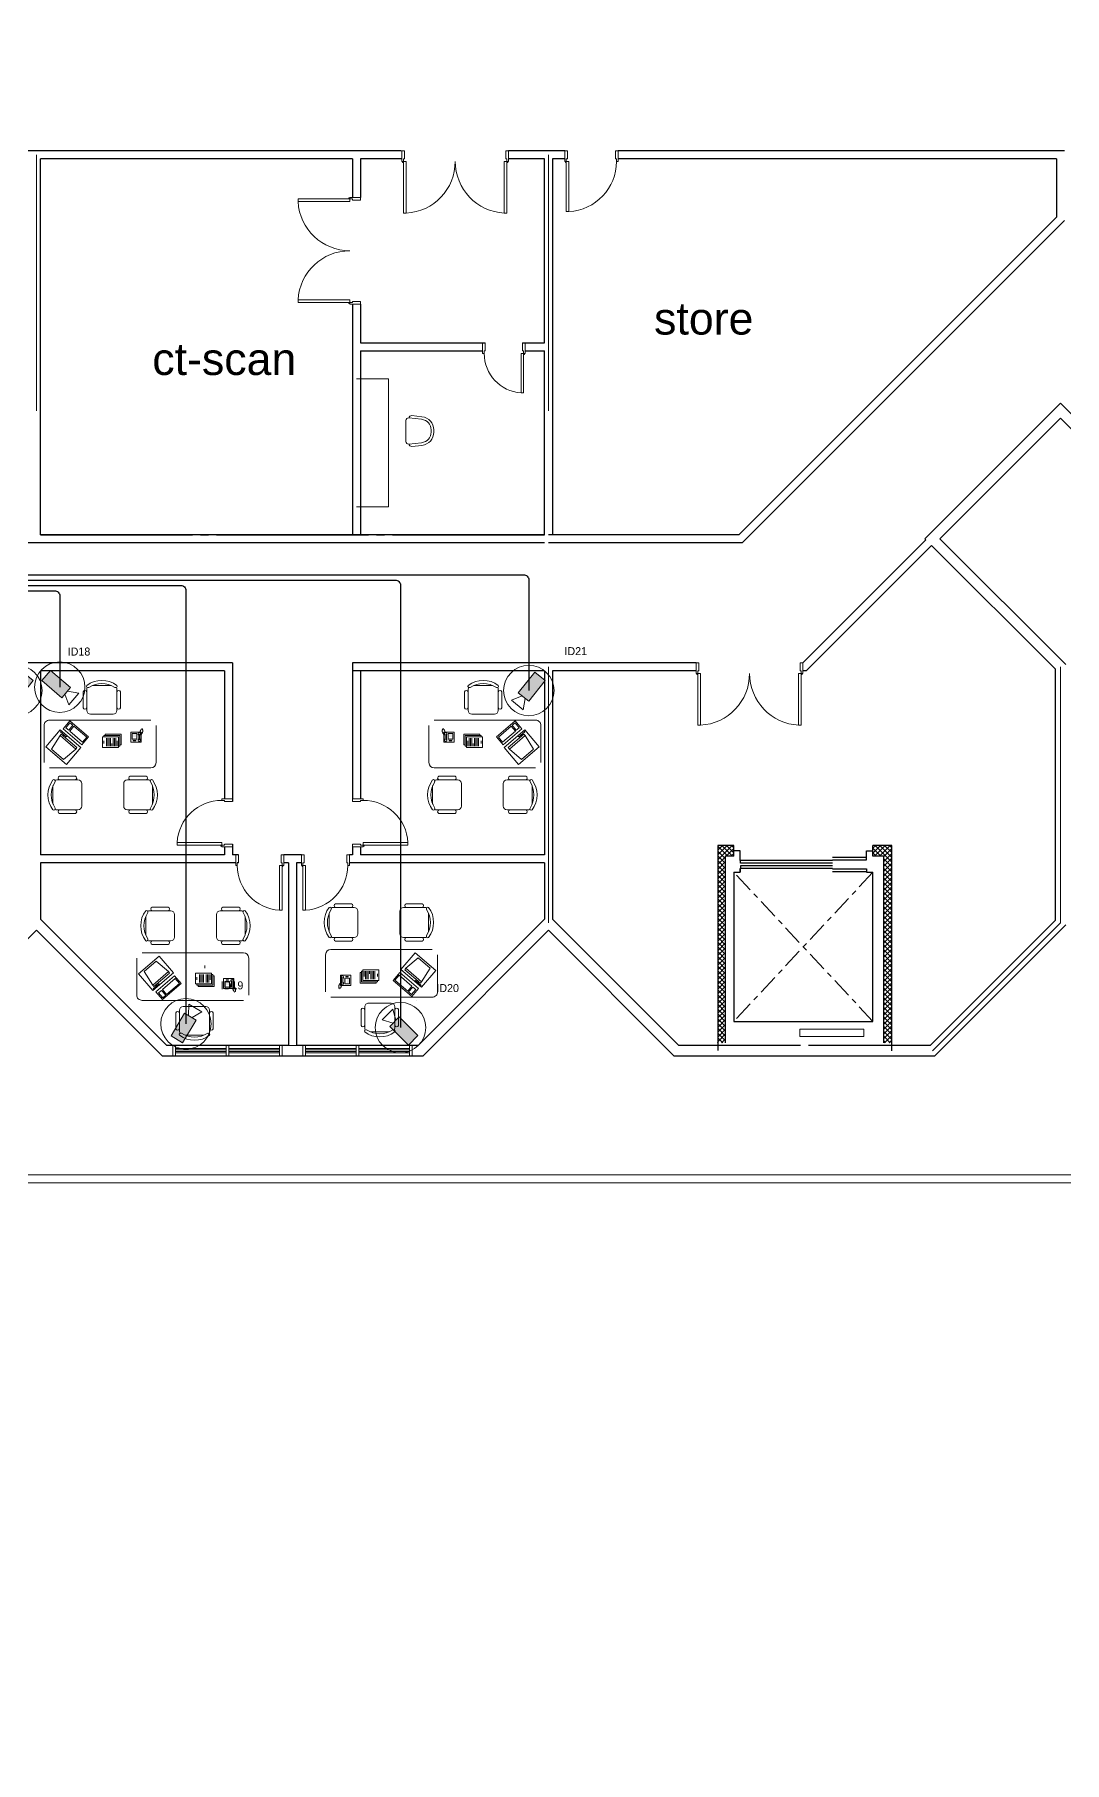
# Model space of a CAD drawing. Extents: x -59 to 582, y -1177 to 100.
# Drawn here: x 74.96 to 94.27, y -63.17 to -30.78 of the extents above; entities that cross this region are included whole.
import ezdxf
from ezdxf.enums import TextEntityAlignment as Align

# ---------------------------------------------------------------- set-up
doc = ezdxf.new("R2010")
doc.units = 0
doc.header["$LTSCALE"] = 0.15
doc.linetypes.add('CENTERX2', pattern=[4, 2.5, -0.5, 0.5, -0.5])
doc.layers.get('0').update_dxf_attribs({"color": 252})
for name, color, linetype in [('0 CCTV', 252, 'Continuous'), ('0 sockets', 252, 'Continuous'), ('AUTOINCR', 7, 'Continuous'), ('CCTV', 4, 'Continuous'), ('d1', 252, 'Continuous')]:
    doc.layers.add(name, color=color, linetype=linetype)
for name, color, linetype, lineweight in [('anal', 252, 'Continuous', 20), ('DOOR', 252, 'Continuous', 20), ('E-LT-CKT-NM', 7, 'Continuous', 30), ('elev', 252, 'Continuous', 9), ('FUR', 252, 'Continuous', 9), ('sofa', 252, 'Continuous', 9), ('T-CCTV', 7, 'Continuous', 0), ('wall', 252, 'Continuous', 30)]:
    doc.layers.add(name, color=color, linetype=linetype, lineweight=lineweight)
doc.styles.add('SDC-TEXT-ARB', font='sdc-arb.shx')

# ---------------------------------------------------------------- blocks, each defined once
blk = doc.blocks.new('CHAIR7')
for p, q in [((5.1, 15), (17.9, 15)), ((0, 9), (0, -9)), ((20, 12), (3, 12)), ((23, -7.4), (23, 7.4)), ((3, -12), (20, -12)), ((5.1, -15), (17.9, -15))]:
    blk.add_line(p, q)
for centre, radius, start, end in [((5.6, 13.5), 1.56, 73.7398, 286.2602), ((17.4, 13.5), 1.56, 253.7398, 106.2602), ((3, 9), 3, 90, 180), ((20, 9), 3, 62.4156, 90), ((22.3, 11.1), 1.1, 53.3099, 212.0274), ((4.8, 0), 19.6, 327.5758, 32.4242), ((7, 0), 20, 323.1301, 36.8699), ((3, -9), 3, 180, 270), ((5.6, -13.5), 1.56, 73.7398, 286.2602), ((17.4, -13.5), 1.56, 253.7398, 106.2602), ((20, -9), 3, 270, 297.5844), ((22.3, -11.1), 1.1, 147.9726, 306.6901)]:
    blk.add_arc(centre, radius, start, end)
blk = doc.blocks.new('RECTANG')
for p, q in [((1, 1), (0, 1)), ((0, 1), (0, 0)), ((1, 0), (1, 1)), ((0, 0), (1, 0))]:
    blk.add_line(p, q)
blk = doc.blocks.new('IBMAT', base_point=(61, 306))
for p, q in [((75, 307), (75, 306)), ((81, 307), (75, 307)), ((81, 306), (81, 307))]:
    blk.add_line(p, q)
at = {"xscale": 21, "yscale": 17, "zscale": 21}
blk.add_blockref('RECTANG', (61, 306), dxfattribs=at)
blk = doc.blocks.new('KEYBOARD', base_point=(60, 294))
for p, xscale, yscale, zscale in [((60, 294), 19, 8, 19), ((61, 295), 13, 5, 13), ((75, 295), 3, 5, 3)]:
    blk.add_blockref('RECTANG', p, dxfattribs=dict(xscale=xscale, yscale=yscale, zscale=zscale))
blk = doc.blocks.new('FNCOMP')
for p, q in [((-6.6, 16.2), (-8.5, 3.5)), ((6.1, 16.2), (-6.6, 16.2)), ((8, 3.5), (6.1, 16.2)), ((-8.5, 3.5), (-8.5, 2)), ((8, 3.5), (-8.5, 3.5)), ((-8.5, 2), (8, 2)), ((8, 2), (8, 3.5))]:
    blk.add_line(p, q)
at = {"xscale": 1.033846153846154, "yscale": 1.033846153846154, "zscale": 1.033846153846154}
for name, p in [('IBMAT', (-10.9, 0)), ('KEYBOARD', (-10, -10.5))]:
    blk.add_blockref(name, p, dxfattribs=at)
blk = doc.blocks.new('FNPHONE')
for p, q in [((-9.1, 0.2), (-9.7, 0)), ((-8.9, 0.6), (-9.5, 0.4)), ((-8.7, 1), (-9.3, 0.8)), ((-8.5, 1.4), (-9.1, 1.2)), ((-8.3, 1.8), (-8.9, 1.6)), ((-7.1, 0.6), (-7.5, -0.6)), ((-7.3, 6.5), (-7.3, 1.5)), ((-6.3, 6.5), (-6.3, 1.5)), ((-3.9, 4.8), (-3.9, 4.8)), ((-3.9, 3.9), (-3.9, 3.9)), ((-3.9, 3), (-3.9, 3)), ((-3.9, 2), (-3.9, 2)), ((-2.9, 4.8), (-2.9, 4.8)), ((-2.9, 3.9), (-2.9, 3.9)), ((-2.9, 3), (-2.9, 3)), ((-2.9, 2), (-2.9, 2)), ((-2, 4.8), (-2, 4.8)), ((-2, 3.9), (-2, 3.9)), ((-2, 3), (-2, 3)), ((-2, 2), (-2, 2)), ((-9.3, -0.2), (-9.9, -0.4)), ((-9.3, -0.6), (-9.9, -0.8)), ((-9.3, -1), (-9.9, -1.2)), ((-9.3, -1.4), (-9.9, -1.6)), ((-9.1, -1.8), (-9.7, -2)), ((-8.9, -2.2), (-9.5, -2.4)), ((-8.4, -2.5), (-9, -2.7)), ((-7.9, -2), (-8.5, -2.2)), ((-7.7, -1.6), (-8.3, -1.8)), ((-7.5, -1.2), (-8.1, -1.4)), ((-7.3, -0.8), (-7.9, -1))]:
    blk.add_line(p, q)
for centre, start, end in [((-6.8, 6.5), 298.4915, 241.5085), ((-6.8, 1.5), 118.4915, 61.5085)]:
    blk.add_arc(centre, 1.05, start, end)
for p, xscale, yscale, zscale in [((-8.2, 0), 8.20528234483245, 8.104073169521023, 8.20528234483245), ((-4.8, 1.3), 3.75, 4.375, 3.75), ((-4, 6.7), 2.03125, 0.46875, 2.03125)]:
    blk.add_blockref('RECTANG', p, dxfattribs=dict(xscale=xscale, yscale=yscale, zscale=zscale))
blk = doc.blocks.new('D90')
at = {"layer": 'DOOR'}
for points in [[(0.03, 0.2), (0.03, 1.04), (0.078, 1.04), (0.078, 0.2)], [(0.03, 0.2), (0, 0.2), (0, 0), (0.05, 0), (0.05, 0.15), (0.03, 0.15)], [(0.87, 0.2), (0.9, 0.2), (0.9, 0), (0.85, 0), (0.85, 0.15), (0.87, 0.15)]]:
    blk.add_lwpolyline(points, close=True, dxfattribs=at)
blk.add_circle((0.02, 0.21), 0.01, dxfattribs=at)
blk.add_arc((0.025, 0.197), 0.845, 0.2218, 86.3889, dxfattribs=at)
blk = doc.blocks.new('D100')
at = {"layer": 'DOOR'}
for points in [[(0.03, 0.2), (0.03, 1.14), (0.078, 1.14), (0.078, 0.2)], [(0.03, 0.2), (0, 0.2), (0, 0), (0.05, 0), (0.05, 0.15), (0.03, 0.15)], [(0.97, 0.2), (1, 0.2), (1, 0), (0.95, 0), (0.95, 0.15), (0.97, 0.15)]]:
    blk.add_lwpolyline(points, close=True, dxfattribs=at)
blk.add_circle((0.02, 0.21), 0.01, dxfattribs=at)
blk.add_arc((0.029, 0.2), 0.941, 0.0029, 86.9663, dxfattribs=at)
blk = doc.blocks.new('ARCH')
at = {"layer": 'wall'}
h = blk.add_hatch(dxfattribs=at)
h.set_pattern_fill('ANSI37', color=256, scale=0.02, style=0)
h.set_pattern_definition([(45, (-280.2, 3), (-0.044901281, 0.044901281), []), (135, (-280.2, 3), (-0.044901281, -0.044901281), [])])
h.paths.add_polyline_path([(91.036, 342.849), (90.684, 342.849), (90.684, 342.649), (90.886, 342.649), (90.886, 339.15), (91.036, 339.15)])
h.paths.add_polyline_path([(87.914, 342.649), (88.074, 342.649), (88.074, 342.849), (87.774, 342.849), (87.774, 339.15), (87.914, 339.15)])
at = {"layer": 'anal'}
for p, q in [((75, 351), (75, 355.8)), ((75, 355.8), (75, 351)), ((75, 351), (75, 355.8)), ((75, 355.8), (75, 351)), ((84.6, 355.8), (84.6, 351)), ((84.6, 351), (84.6, 355.8)), ((84.6, 355.8), (84.6, 351)), ((84.6, 351), (84.6, 355.8)), ((84.6, 341.4), (84.6, 346.2)), ((84.6, 346.2), (84.6, 341.4)), ((84.6, 341.4), (84.6, 346.2)), ((84.6, 346.2), (84.6, 341.4)), ((94.2, 346.2), (94.2, 341.4)), ((94.2, 341.4), (94.2, 346.2)), ((94.2, 341.4), (91.8, 339)), ((91.8, 339), (94.2, 341.4)), ((77.558, 339.1), (79.608, 339.1)), ((77.558, 339), (77.558, 339.1)), ((77.558, 339), (77.558, 338.9)), ((77.558, 338.9), (79.608, 338.9)), ((77.608, 339.1), (77.608, 338.9)), ((77.608, 339.04), (78.558, 339.04)), ((77.608, 339.015), (78.558, 339.015)), ((77.608, 339), (77.608, 338.9)), ((77.608, 338.985), (78.558, 338.985)), ((77.608, 338.96), (78.558, 338.96)), ((78.558, 339.1), (78.558, 338.9)), ((78.608, 339.1), (78.608, 338.9)), ((78.608, 339.04), (79.558, 339.04)), ((78.608, 339.015), (79.558, 339.015)), ((78.608, 338.985), (79.558, 338.985)), ((78.608, 338.96), (79.558, 338.96)), ((79.558, 339.1), (79.558, 338.9)), ((79.558, 339), (79.558, 338.9)), ((79.608, 339), (79.608, 339.1)), ((79.608, 339), (79.608, 338.9)), ((79.725, 339.1), (79.875, 339.1)), ((79.992, 339), (79.992, 339.1)), ((82.042, 339.1), (79.992, 339.1)), ((79.992, 339), (79.992, 338.9)), ((82.042, 338.9), (79.992, 338.9)), ((80.042, 339.1), (80.042, 338.9)), ((80.992, 339.04), (80.042, 339.04)), ((80.992, 339.015), (80.042, 339.015)), ((80.042, 339), (80.042, 338.9)), ((80.992, 338.985), (80.042, 338.985)), ((80.992, 338.96), (80.042, 338.96)), ((80.992, 339.1), (80.992, 338.9)), ((81.042, 339.1), (81.042, 338.9)), ((81.992, 339.04), (81.042, 339.04)), ((81.992, 339.015), (81.042, 339.015)), ((81.992, 338.985), (81.042, 338.985)), ((81.992, 338.96), (81.042, 338.96)), ((81.992, 339.1), (81.992, 338.9)), ((81.992, 339), (81.992, 338.9)), ((82.042, 339), (82.042, 339.1)), ((82.042, 339), (82.042, 338.9)), ((96.525, 336.675), (58.125, 336.675)), ((96.675, 336.525), (60, 336.525))]:
    blk.add_line(p, q, dxfattribs=at)
at = {"layer": 'd1', "ltscale": 0.5}
for p, q in [((89.926, 342.569), (88.198, 342.569)), ((88.198, 342.519), (88.198, 342.569)), ((89.926, 342.519), (88.198, 342.519)), ((89.926, 342.469), (88.198, 342.469)), ((88.198, 342.469), (88.198, 342.419)), ((89.924, 342.629), (90.564, 342.629)), ((89.924, 342.579), (90.564, 342.579)), ((90.564, 342.579), (90.564, 342.629)), ((89.926, 342.419), (88.198, 342.419)), ((89.924, 342.409), (90.564, 342.409)), ((89.924, 342.359), (90.564, 342.359)), ((90.564, 342.409), (90.564, 342.359))]:
    blk.add_line(p, q, dxfattribs=at)
at = {"layer": 'd1', "linetype": 'CENTERX2'}
for p, q in [((90.684, 342.349), (88.074, 339.55)), ((90.684, 339.55), (88.074, 342.349))]:
    blk.add_line(p, q, dxfattribs=at)
at = {"layer": 'DOOR'}
for p, q in [((87.419, 346.125), (87.399, 346.125)), ((89.369, 346.275), (89.319, 346.275)), ((89.339, 346.125), (89.319, 346.125))]:
    blk.add_line(p, q, dxfattribs=at)
for points in [[(81.88, 355.675), (81.85, 355.675), (81.85, 355.875), (81.9, 355.875), (81.9, 355.725), (81.88, 355.725)], [(83.82, 355.675), (83.85, 355.675), (83.85, 355.875), (83.8, 355.875), (83.8, 355.725), (83.82, 355.725)], [(81.88, 355.675), (81.88, 354.705), (81.93, 354.705), (81.93, 355.675)], [(83.82, 355.675), (83.82, 354.705), (83.77, 354.705), (83.77, 355.675)], [(80.875, 354.971), (79.905, 354.971), (79.905, 354.921), (80.875, 354.921)], [(80.875, 354.971), (80.875, 355.001), (81.075, 355.001), (81.075, 354.951), (80.925, 354.951), (80.925, 354.971)], [(80.875, 353.031), (79.905, 353.031), (79.905, 353.081), (80.875, 353.081)], [(80.875, 353.031), (80.875, 353.001), (81.075, 353.001), (81.075, 353.051), (80.925, 353.051), (80.925, 353.031)], [(83.394, 352.075), (83.364, 352.075), (83.364, 352.275), (83.414, 352.275), (83.414, 352.125), (83.394, 352.125)], [(84.134, 352.075), (84.164, 352.075), (84.164, 352.275), (84.114, 352.275), (84.114, 352.125), (84.134, 352.125)], [(84.134, 352.075), (84.134, 351.335), (84.086, 351.335), (84.086, 352.075)], [(87.399, 346.075), (87.369, 346.075), (87.369, 346.275), (87.419, 346.275), (87.419, 346.125), (87.399, 346.125)], [(87.399, 346.075), (87.399, 345.105), (87.449, 345.105), (87.449, 346.075)], [(89.339, 346.075), (89.339, 345.105), (89.289, 345.105), (89.289, 346.075)]]:
    blk.add_lwpolyline(points, close=True, dxfattribs=at)
for points in [[(89.319, 346.275), (89.319, 346.125)], [(89.339, 346.125), (89.339, 346.075), (89.369, 346.075), (89.369, 346.275)]]:
    blk.add_lwpolyline(points, dxfattribs=at)
for centre in [(81.87, 355.665), (83.83, 355.665), (80.865, 354.981), (80.865, 353.021), (84.144, 352.065), (87.389, 346.065), (89.349, 346.065)]:
    blk.add_circle(centre, 0.01, dxfattribs=at)
for centre, radius, start, end in [((81.88, 355.675), 0.971, 272.9508, 0), ((83.823, 355.675), 0.971, 180, 267.0492), ((80.875, 354.971), 0.971, 182.9508, 270), ((80.875, 353.029), 0.971, 90, 177.0492), ((84.134, 352.075), 0.74, 180, 266.2769), ((87.399, 346.075), 0.971, 272.9508, 0), ((89.342, 346.075), 0.971, 180, 267.0492)]:
    blk.add_arc(centre, radius, start, end, dxfattribs=at)
at = {"layer": 'elev'}
for p, q in [((89.313, 339.403), (89.313, 339.267)), ((90.511, 339.403), (89.313, 339.403)), ((89.313, 339.267), (90.511, 339.267)), ((90.511, 339.267), (90.511, 339.403))]:
    blk.add_line(p, q, dxfattribs=at)
at = {"layer": 'FUR'}
for p, q in [((81.979, 350.866), (82.221, 350.84)), ((82.04, 350.909), (82.227, 350.889)), ((81.925, 350.816), (81.925, 350.425)), ((82.4, 350.6), (82.4, 350.641)), ((82.45, 350.6), (82.45, 350.641)), ((81.979, 350.375), (82.221, 350.401)), ((82.04, 350.331), (82.227, 350.351))]:
    blk.add_line(p, q, dxfattribs=at)
for centre, radius, start, end in [((81.975, 350.816), 0.05, 85.0303, 180), ((82.035, 350.86), 0.05, 83.857, 180), ((82.2, 350.641), 0.25, 0, 83.857), ((82.2, 350.641), 0.2, 0, 83.857), ((82.2, 350.6), 0.2, 276.143, 0), ((82.2, 350.6), 0.25, 276.143, 0), ((81.975, 350.425), 0.05, 180, 274.9697), ((82.035, 350.381), 0.05, 180, 276.143)]:
    blk.add_arc(centre, radius, start, end, dxfattribs=at)
at = {"layer": 'sofa'}
for p, q in [((81, 351.6), (81.6, 351.6)), ((81.6, 351.6), (81.6, 349.2)), ((81.6, 349.2), (81, 349.2)), ((77.241, 344.403), (77.241, 345.098)), ((82.359, 344.403), (82.359, 345.098)), ((75.241, 344.303), (77.141, 344.303)), ((84.359, 344.303), (82.459, 344.303)), ((84.359, 344.303), (82.459, 344.303)), ((76.979, 340.839), (78.879, 340.839)), ((82.42, 340.901), (80.52, 340.901)), ((78.979, 340.739), (78.979, 340.045)), ((80.42, 340.801), (80.42, 340.106))]:
    blk.add_line(p, q, dxfattribs=at)
for points in [[(77.141, 345.198), (75.241, 345.198, 0.414214), (75.141, 345.098), (75.141, 344.403)], [(82.459, 345.198), (84.359, 345.198, -0.414214), (84.459, 345.098), (84.459, 344.403)], [(78.879, 339.945), (76.979, 339.945, -0.414214), (76.879, 340.045), (76.879, 340.739)], [(80.52, 340.006), (82.42, 340.006, 0.414214), (82.52, 340.106), (82.52, 340.801)]]:
    blk.add_lwpolyline(points, format="xyb", dxfattribs=at)
for points in [[(76.239, 344.686), (76.539, 344.686), (76.539, 344.886), (76.239, 344.886), (76.239, 344.686)], [(76.539, 344.711), (76.564, 344.711), (76.564, 344.911), (76.264, 344.911), (76.264, 344.886)], [(76.264, 344.761), (76.264, 344.811)], [(76.564, 344.736), (76.589, 344.736), (76.589, 344.936), (76.289, 344.936), (76.289, 344.911)], [(76.314, 344.711), (76.314, 344.861)], [(76.339, 344.711), (76.339, 344.861)], [(76.364, 344.711), (76.364, 344.861)], [(76.389, 344.711), (76.389, 344.861)], [(76.414, 344.711), (76.414, 344.761)], [(76.439, 344.711), (76.439, 344.861)], [(76.464, 344.711), (76.464, 344.861)], [(76.489, 344.711), (76.489, 344.861)], [(76.514, 344.711), (76.514, 344.811)], [(83.036, 344.736), (83.011, 344.736), (83.011, 344.936), (83.311, 344.936), (83.311, 344.911)], [(83.061, 344.711), (83.036, 344.711), (83.036, 344.911), (83.336, 344.911), (83.336, 344.886)], [(83.361, 344.686), (83.061, 344.686), (83.061, 344.886), (83.361, 344.886), (83.361, 344.686)], [(83.086, 344.711), (83.086, 344.811)], [(83.111, 344.711), (83.111, 344.861)], [(83.136, 344.711), (83.136, 344.861)], [(83.161, 344.711), (83.161, 344.861)], [(83.186, 344.711), (83.186, 344.761)], [(83.211, 344.711), (83.211, 344.861)], [(83.236, 344.711), (83.236, 344.861)], [(83.261, 344.711), (83.261, 344.861)], [(83.286, 344.711), (83.286, 344.861)], [(83.336, 344.761), (83.336, 344.811)], [(78.153, 340.597), (78.153, 340.547)], [(81.421, 340.518), (81.121, 340.518), (81.121, 340.318), (81.421, 340.318), (81.421, 340.518)], [(77.978, 340.456), (78.278, 340.456), (78.278, 340.256), (77.978, 340.256), (77.978, 340.456)], [(78.278, 340.431), (78.303, 340.431), (78.303, 340.231), (78.003, 340.231), (78.003, 340.256)], [(78.003, 340.381), (78.003, 340.331)], [(78.303, 340.406), (78.328, 340.406), (78.328, 340.206), (78.028, 340.206), (78.028, 340.231)], [(78.053, 340.431), (78.053, 340.281)], [(78.078, 340.431), (78.078, 340.281)], [(78.103, 340.431), (78.103, 340.281)], [(78.128, 340.431), (78.128, 340.281)], [(78.178, 340.431), (78.178, 340.281)], [(78.203, 340.431), (78.203, 340.281)], [(78.228, 340.431), (78.228, 340.281)], [(78.253, 340.431), (78.253, 340.331)], [(81.096, 340.468), (81.071, 340.468), (81.071, 340.268), (81.371, 340.268), (81.371, 340.293)], [(81.121, 340.493), (81.096, 340.493), (81.096, 340.293), (81.396, 340.293), (81.396, 340.318)], [(81.146, 340.493), (81.146, 340.393)], [(81.171, 340.493), (81.171, 340.343)], [(81.196, 340.493), (81.196, 340.343)], [(81.221, 340.493), (81.221, 340.343)], [(81.246, 340.493), (81.246, 340.443)], [(81.271, 340.493), (81.271, 340.343)], [(81.296, 340.493), (81.296, 340.343)], [(81.321, 340.493), (81.321, 340.343)], [(81.346, 340.493), (81.346, 340.343)], [(81.396, 340.443), (81.396, 340.393)]]:
    blk.add_lwpolyline(points, dxfattribs=at)
for centre, start, end in [((77.141, 344.403), 270, 0), ((82.459, 344.403), 180, 270), ((82.459, 344.403), 180, 270), ((78.879, 340.739), 0, 90), ((80.52, 340.801), 90, 180)]:
    blk.add_arc(centre, 0.1, start, end, dxfattribs=at)
at = {"layer": 'wall'}
for p, q in [((75.593, 355.875), (73.139, 355.875)), ((81.839, 355.875), (74.925, 355.875)), ((80.925, 355.725), (75.075, 355.725)), ((75.075, 348.675), (75.075, 355.725)), ((75.075, 348.675), (75.075, 355.725)), ((80.925, 355.725), (80.925, 355.001)), ((81.075, 355.725), (81.075, 355.001)), ((81.85, 355.725), (81.075, 355.725)), ((84.675, 355.875), (83.85, 355.875)), ((84.525, 355.725), (83.85, 355.725)), ((84.904, 355.875), (84, 355.875)), ((84.525, 352.275), (84.525, 355.725)), ((84.675, 355.725), (84.675, 348.675)), ((84.904, 355.725), (84.675, 355.725)), ((94.275, 355.875), (85.904, 355.875)), ((94.125, 355.725), (85.904, 355.725)), ((94.125, 355.725), (94.125, 354.631)), ((94.125, 354.631), (88.169, 348.675)), ((94.275, 354.569), (88.231, 348.525)), ((80.925, 353.001), (80.925, 348.675)), ((81.075, 353.001), (81.075, 352.275)), ((81.075, 352.275), (83.414, 352.275)), ((84.114, 352.275), (84.525, 352.275)), ((81.075, 352.125), (81.075, 348.675)), ((81.075, 352.125), (83.364, 352.125)), ((84.164, 352.125), (84.525, 352.125)), ((84.525, 348.675), (84.525, 352.125)), ((94.2, 351.141), (91.659, 348.6)), ((96.641, 348.7), (94.2, 351.141)), ((94.2, 350.859), (91.941, 348.6)), ((96.559, 348.5), (94.2, 350.859)), ((80.925, 348.675), (75.075, 348.675)), ((75.075, 348.675), (77.925, 348.675)), ((78.225, 348.675), (75.075, 348.675)), ((78.225, 348.675), (75.075, 348.675)), ((78.075, 348.675), (78.225, 348.675)), ((81.525, 348.675), (78.375, 348.675)), ((81.525, 348.675), (78.375, 348.675)), ((78.375, 348.675), (81.225, 348.675)), ((84.525, 348.675), (81.075, 348.675)), ((81.375, 348.675), (81.525, 348.675)), ((84.525, 348.675), (81.675, 348.675)), ((81.675, 348.675), (84.525, 348.675)), ((82.125, 348.675), (81.675, 348.675)), ((88.169, 348.675), (84.6, 348.675)), ((91.659, 348.6), (91.676, 348.582)), ((91.941, 348.6), (94.3, 346.241)), ((82.275, 348.525), (55.724, 348.525)), ((84.525, 348.525), (65.431, 348.525)), ((88.231, 348.525), (84.6, 348.525)), ((91.676, 348.582), (89.369, 346.275)), ((91.782, 348.476), (89.431, 346.125)), ((91.782, 348.476), (94.1, 346.159)), ((78.675, 346.275), (71.325, 346.275)), ((78.525, 346.125), (75.075, 346.125)), ((75.075, 346.125), (75.075, 342.675)), ((78.525, 346.125), (78.525, 343.726)), ((78.675, 346.275), (78.675, 343.676)), ((86.925, 346.275), (80.925, 346.275)), ((80.925, 346.275), (80.925, 343.726)), ((84.525, 346.125), (80.925, 346.125)), ((81.075, 346.125), (81.075, 343.726)), ((84.525, 346.125), (84.525, 342.675)), ((84.675, 346.125), (84.675, 342.675)), ((87.369, 346.125), (84.675, 346.125)), ((87.369, 346.275), (86.4, 346.275)), ((87.369, 346.125), (86.4, 346.125)), ((89.431, 346.125), (89.369, 346.125)), ((94.1, 346.159), (94.1, 342.675)), ((78.525, 342.826), (78.525, 342.675)), ((78.675, 342.876), (78.675, 342.675)), ((80.925, 342.826), (80.925, 342.675)), ((81.075, 342.826), (81.075, 342.675)), ((88.074, 342.849), (87.774, 342.849)), ((87.774, 342.849), (87.774, 339.005)), ((88.074, 342.649), (88.074, 342.849)), ((90.684, 342.649), (90.684, 342.849)), ((90.684, 342.649), (90.684, 342.849)), ((91.036, 342.849), (90.684, 342.849)), ((91.036, 342.849), (90.684, 342.849)), ((91.036, 339), (91.036, 342.849)), ((78.525, 342.675), (75.075, 342.675)), ((75.075, 342.525), (75.075, 341.466)), ((78.734, 342.525), (75.075, 342.525)), ((78.784, 342.675), (78.675, 342.675)), ((78.784, 342.525), (78.764, 342.525)), ((79.966, 342.675), (79.634, 342.675)), ((79.725, 342.525), (79.634, 342.525)), ((79.725, 342.525), (79.725, 339.1)), ((79.875, 342.525), (79.875, 339.1)), ((79.966, 342.525), (79.875, 342.525)), ((80.925, 342.675), (80.866, 342.675)), ((84.525, 342.525), (80.866, 342.525)), ((84.525, 342.675), (81.075, 342.675)), ((84.525, 342.525), (84.525, 341.466)), ((84.675, 342.689), (84.675, 341.466)), ((87.914, 342.649), (87.914, 339.15)), ((88.074, 342.649), (87.914, 342.649)), ((88.194, 342.749), (88.074, 342.749)), ((88.194, 342.569), (88.194, 342.749)), ((90.564, 342.639), (90.564, 342.749)), ((90.564, 342.749), (90.684, 342.749)), ((90.888, 342.649), (90.684, 342.649)), ((90.886, 342.649), (90.684, 342.649)), ((90.886, 339.15), (90.886, 342.649)), ((94.1, 342.686), (94.1, 341.441)), ((88.074, 342.349), (88.074, 339.55)), ((88.074, 342.349), (88.194, 342.349)), ((88.194, 342.349), (88.194, 342.42)), ((88.194, 342.409), (88.194, 342.349)), ((90.564, 342.349), (90.684, 342.349)), ((90.684, 339.55), (90.684, 342.349)), ((77.441, 339.1), (75.075, 341.466)), ((84.525, 341.466), (82.159, 339.1)), ((87.041, 339.1), (84.675, 341.466)), ((75, 341.259), (72.641, 338.9)), ((77.359, 338.9), (75, 341.259)), ((84.6, 341.259), (82.241, 338.9)), ((86.959, 338.9), (84.6, 341.259)), ((94.1, 341.441), (91.759, 339.1)), ((94.3, 341.359), (91.841, 338.9)), ((88.074, 339.55), (90.684, 339.55)), ((82.241, 338.9), (77.359, 338.9)), ((82.241, 338.9), (77.359, 338.9)), ((79.725, 339.1), (77.441, 339.1)), ((79.725, 339.1), (77.441, 339.1)), ((82.159, 339.1), (79.875, 339.1)), ((82.159, 339.1), (79.875, 339.1)), ((91.841, 338.9), (86.959, 338.9)), ((89.325, 339.1), (87.041, 339.1)), ((91.759, 339.1), (89.475, 339.1))]:
    blk.add_line(p, q, dxfattribs=at)
at = {"layer": 'anal', "xscale": -1, "rotation": 180}
blk.add_blockref('D100', (84.904, 355.875), dxfattribs=at)
at = {"layer": 'DOOR'}
for p, rotation in [((78.675, 342.826), 90), ((79.634, 342.675), 180)]:
    blk.add_blockref('D90', p, dxfattribs=dict(at, rotation=rotation))
at = {"layer": 'DOOR', "xscale": -1}
for p, rotation in [((80.925, 342.826), 270), ((79.966, 342.675), 180)]:
    blk.add_blockref('D90', p, dxfattribs=dict(at, rotation=rotation))
at = {"layer": 'sofa'}
for name, p, xscale, yscale, zscale, rotation in [('CHAIR7', (76.224, 345.312), 0.0234375, 0.0234375, 0.0234375, 90), ('CHAIR7', (83.376, 345.312), -0.0234375, 0.0234375, 0.0234375, 270), ('FNCOMP', (75.636, 344.85), 0.02343749999997079, 0.02343749999997079, 0.02343749999997079, 139.3987053547845), ('FNPHONE', (76.768, 344.977), 0.0234375, 0.0234375, 0.0234375, 180), ('FNPHONE', (82.832, 344.977), -0.0234375, 0.0234375, 0.0234375, 180), ('FNCOMP', (83.964, 344.85), -0.02343749999997079, 0.0234375, 0.0234375, 220.6012946452155), ('CHAIR7', (75.847, 343.798), 0.0234375, 0.0234375, 0.0234375, 180), ('CHAIR7', (76.634, 343.798), -0.0234375, 0.0234375, 0.0234375, 180), ('CHAIR7', (82.966, 343.798), 0.0234375, 0.0234375, 0.0234375, 180), ('CHAIR7', (83.753, 343.798), -0.0234375, 0.0234375, 0.0234375, 180), ('FNCOMP', (82.024, 340.355), 0.02343749999997079, 0.02343749999997079, 0.02343749999997079, 319.3987053547845), ('FNCOMP', (77.375, 340.293), -0.02343749999997079, 0.0234375, 0.0234375, 40.60129464521547), ('CHAIR7', (81.436, 339.892), 0.0234375, 0.0234375, 0.0234375, 270), ('CHAIR7', (77.963, 339.83), -0.0234375, 0.0234375, 0.0234375, 90)]:
    blk.add_blockref(name, p, dxfattribs=dict(at, xscale=xscale, yscale=yscale, zscale=zscale, rotation=rotation))
at = {"layer": 'sofa', "yscale": 0.0234375, "zscale": 0.0234375}
for name, p, xscale in [('CHAIR7', (77.586, 341.344), -0.0234375), ('CHAIR7', (78.373, 341.344), 0.0234375), ('CHAIR7', (81.026, 341.406), -0.0234375), ('CHAIR7', (81.813, 341.406), 0.0234375), ('FNPHONE', (78.507, 340.165), -0.0234375), ('FNPHONE', (80.892, 340.227), 0.0234375)]:
    blk.add_blockref(name, p, dxfattribs=dict(at, xscale=xscale))
at = {"layer": 'd1', "char_height": 0.6, "attachment_point": 1}
for s, insert, width in [('{\\fArial|b0|i0|c0|p34;store}', (86.58, 353.029), 6.0636), ('{\\fArial|b0|i0|c0|p34;ct-scan}', (77.17, 352.271), 2.4256)]:
    blk.add_mtext(s, dxfattribs=dict(at, insert=insert, width=width))
blk = doc.blocks.new('LEGEND_dwg_CCTV DOME-1155345-TELECOMMUNICATION LEGEND_ GENERAL NOTES _SYMBOLS _ ABBREVIATIONS')
at = {"layer": 'T-CCTV'}
blk.add_hatch(color=256, dxfattribs=at).paths.add_polyline_path([(255, -95), (-120, -95), (-120, 95), (255, 95)], flags=0)
at = {"layer": 'T-CCTV', "flags": 128}
for points in [[(-120, 28), (-262, 108), (-262, -108), (-120, -28)], [(255, -95), (255, 95), (-120, 95), (-120, -95), (255, -95)]]:
    blk.add_lwpolyline(points, dxfattribs=at)
at = {"layer": 'T-CCTV'}
blk.add_circle((0, 0), 358, dxfattribs=at)
blk = doc.blocks.new('ID CAMERA')
at = {"layer": 'CCTV', "color": 6, "xscale": 1.150579243575653, "yscale": 1.150579243575653, "zscale": 1.150579243575653}
blk.add_blockref('LEGEND_dwg_CCTV DOME-1155345-TELECOMMUNICATION LEGEND_ GENERAL NOTES _SYMBOLS _ ABBREVIATIONS', (0, 0), dxfattribs=at)
at = {"layer": 'E-LT-CKT-NM', "color": 1, "style": 'SDC-TEXT-ARB'}
blk.add_attdef('ID', (-127, 492), '', height=326, dxfattribs=at)
blk = doc.blocks.new('EE')
at = {"layer": '0 sockets'}
h = blk.add_hatch(color=6, dxfattribs=at)
h.dxf.hatch_style = 1
h.paths.add_polyline_path([(582.394, 81.841), (-59.115, 81.841), (-59.115, -114.582), (582.394, -114.582)])
h.paths.add_polyline_path([(577.394, 76.841), (577.394, -109.582), (-54.115, -109.582), (-54.115, 76.841)], flags=16)
h.paths.add_polyline_path([(408.026, -15.139, -1), (406.517, -15.139, -1)], flags=0)
h.paths.add_polyline_path([(457.783, -31.119, 0.414214), (457.683, -31.019), (444.311, -31.019, 0.414214), (444.211, -31.119), (444.211, -48.447), (415.834, -48.447), (415.834, -19.483), (417.425, -19.483, 0.414214), (417.525, -19.383), (417.525, -15.239, 0.414214), (417.425, -15.139), (407.274, -15.139), (407.271, -15.893), (407.271, -15.139), (417.525, -15.139), (417.525, -19.483), (415.934, -19.483, 0.414214), (415.834, -19.583), (415.834, -48.347, 0.414214), (415.934, -48.447), (444.111, -48.447, 0.414214), (444.211, -48.347), (444.211, -31.019), (457.783, -31.019)], flags=0)
h.paths.add_polyline_path([(244.611, -46.068), (244.611, -46.014), (244.523, -46.014, -0.279526)], flags=0)
h.paths.add_polyline_path([(404.69, 26.947), (525.035, 26.947), (525.035, 46.285), (404.69, 46.285)], flags=8)
h.paths.add_polyline_path([(202.644, 24.078), (289.319, 24.078), (289.319, 38.411), (202.644, 38.411)], flags=8)
h.paths.add_polyline_path([(30.92, 26.429), (112.59, 26.429), (112.59, 40.761), (30.92, 40.761)], flags=8)
h.paths.add_polyline_path([(441.881, -10.206), (442.216, -10.206), (442.216, -9.756), (441.881, -9.756)], flags=8)
h.paths.add_polyline_path([(422.272, -10.246), (422.622, -10.246), (422.622, -9.796), (422.272, -9.796)], flags=8)
h.paths.add_polyline_path([(406.509, -14.41), (406.859, -14.41), (406.859, -13.96), (406.509, -13.96)], flags=8)
h.paths.add_polyline_path([(406.21, -35.713), (406.546, -35.713), (406.546, -35.263), (406.21, -35.263)], flags=8)
h.paths.add_polyline_path([(422.841, -60.607), (423.191, -60.607), (423.191, -60.157), (422.841, -60.157)], flags=8)
h.paths.add_polyline_path([(442.391, -60.84), (442.755, -60.84), (442.755, -60.39), (442.391, -60.39)], flags=8)
h.paths.add_polyline_path([(456.844, -54.1), (457.194, -54.1), (457.194, -53.65), (456.844, -53.65)], flags=8)
h.paths.add_polyline_path([(470.858, -50.81), (471.208, -50.81), (471.208, -50.36), (470.858, -50.36)], flags=8)
h.paths.add_polyline_path([(490.123, -50.756), (490.345, -50.756), (490.345, -50.306), (490.123, -50.306)], flags=8)
h.paths.add_polyline_path([(225.509, -20.343), (226.134, -20.343), (226.134, -20.118), (225.509, -20.118)], flags=8)
h.paths.add_polyline_path([(233.7, -19.938), (234.325, -19.938), (234.325, -19.713), (233.7, -19.713)], flags=8)
h.paths.add_polyline_path([(241.875, -19.552), (242.5, -19.552), (242.5, -19.327), (241.875, -19.327)], flags=8)
h.paths.add_polyline_path([(245.171, -24.632), (245.796, -24.632), (245.796, -24.407), (245.171, -24.407)], flags=8)
h.paths.add_polyline_path([(247.813, -19.255), (248.438, -19.255), (248.438, -19.03), (247.813, -19.03)], flags=8)
h.paths.add_polyline_path([(249.648, -13.387), (250.273, -13.387), (250.273, -13.162), (249.648, -13.162)], flags=8)
h.paths.add_polyline_path([(257.323, -15.794), (257.948, -15.794), (257.948, -15.569), (257.323, -15.569)], flags=8)
h.paths.add_polyline_path([(257.582, -13.183), (258.157, -13.183), (258.157, -12.958), (257.582, -12.958)], flags=8)
h.paths.add_polyline_path([(264.064, -13.101), (264.664, -13.101), (264.664, -12.876), (264.064, -12.876)], flags=8)
h.paths.add_polyline_path([(288.789, -40.902), (289.364, -40.902), (289.364, -40.677), (288.789, -40.677)], flags=8)
h.paths.add_polyline_path([(280.687, -41.005), (281.262, -41.005), (281.262, -40.78), (280.687, -40.78)], flags=8)
h.paths.add_polyline_path([(270.864, -40.875), (271.439, -40.875), (271.439, -40.65), (270.864, -40.65)], flags=8)
h.paths.add_polyline_path([(261.434, -40.771), (262.009, -40.771), (262.009, -40.546), (261.434, -40.546)], flags=8)
h.paths.add_polyline_path([(254.764, -40.853), (255.339, -40.853), (255.339, -40.628), (254.764, -40.628)], flags=8)
h.paths.add_polyline_path([(247.008, -40.845), (247.583, -40.845), (247.583, -40.62), (247.008, -40.62)], flags=8)
h.paths.add_polyline_path([(245.852, -36.479), (246.427, -36.479), (246.427, -36.254), (245.852, -36.254)], flags=8)
h.paths.add_polyline_path([(243.934, -41.639), (244.509, -41.639), (244.509, -41.414), (243.934, -41.414)], flags=8)
h.paths.add_polyline_path([(245.534, -46.587), (246.059, -46.587), (246.059, -46.362), (245.534, -46.362)], flags=8)
h.paths.add_polyline_path([(245.361, -51.832), (245.911, -51.832), (245.911, -51.607), (245.361, -51.607)], flags=8)
h.paths.add_polyline_path([(239.721, -52.272), (240.321, -52.272), (240.321, -52.047), (239.721, -52.047)], flags=8)
h.paths.add_polyline_path([(232.069, -52.917), (232.669, -52.917), (232.669, -52.692), (232.069, -52.692)], flags=8)
h.paths.add_polyline_path([(225.559, -53.646), (226.159, -53.646), (226.159, -53.421), (225.559, -53.421)], flags=8)
h.paths.add_polyline_path([(227.614, -48.128), (228.214, -48.128), (228.214, -47.903), (227.614, -47.903)], flags=8)
h.paths.add_polyline_path([(219.528, -49.489), (220.128, -49.489), (220.128, -49.264), (219.528, -49.264)], flags=8)
h.paths.add_polyline_path([(217.77, -44.284), (218.37, -44.284), (218.37, -44.059), (217.77, -44.059)], flags=8)
h.paths.add_polyline_path([(216.443, -34.713), (217.043, -34.713), (217.043, -34.488), (216.443, -34.488)], flags=8)
h.paths.add_polyline_path([(216.799, -27.091), (217.399, -27.091), (217.399, -26.866), (216.799, -26.866)], flags=8)
h.paths.add_polyline_path([(216.729, -21.755), (217.279, -21.755), (217.279, -21.53), (216.729, -21.53)], flags=8)
h.paths.add_polyline_path([(84.862, -42.445), (85.387, -42.445), (85.387, -42.22), (84.862, -42.22)], flags=8)
h.paths.add_polyline_path([(82.46, -48.761), (83.01, -48.761), (83.01, -48.536), (82.46, -48.536)], flags=8)
h.paths.add_polyline_path([(78.417, -48.71), (78.942, -48.71), (78.942, -48.485), (78.417, -48.485)], flags=8)
h.paths.add_polyline_path([(75.547, -42.452), (76.072, -42.452), (76.072, -42.227), (75.547, -42.227)], flags=8)
h.paths.add_polyline_path([(74.019, -42.418), (74.544, -42.418), (74.544, -42.193), (74.019, -42.193)], flags=8)
h.paths.add_polyline_path([(72.86, -48.761), (73.385, -48.761), (73.385, -48.536), (72.86, -48.536)], flags=8)
h.paths.add_polyline_path([(68.651, -48.707), (69.176, -48.707), (69.176, -48.482), (68.651, -48.482)], flags=8)
h.paths.add_polyline_path([(69.271, -42.456), (69.796, -42.456), (69.796, -42.231), (69.271, -42.231)], flags=8)
h.paths.add_polyline_path([(65.66, -42.443), (66.185, -42.443), (66.185, -42.218), (65.66, -42.218)], flags=8)
h.paths.add_polyline_path([(63.354, -48.708), (63.879, -48.708), (63.879, -48.483), (63.354, -48.483)], flags=8)
h.paths.add_polyline_path([(58.957, -48.718), (59.432, -48.718), (59.432, -48.493), (58.957, -48.493)], flags=8)
h.paths.add_polyline_path([(56.584, -43.041), (57.084, -43.041), (57.084, -42.816), (56.584, -42.816)], flags=8)
h.paths.add_polyline_path([(55.215, -39.312), (55.765, -39.312), (55.765, -39.087), (55.215, -39.087)], flags=8)
h.paths.add_polyline_path([(47.25, -39.118), (47.8, -39.118), (47.8, -38.893), (47.25, -38.893)], flags=8)
h.paths.add_polyline_path([(36.681, -56.177), (37.231, -56.177), (37.231, -55.952), (36.681, -55.952)], flags=8)
h.paths.add_polyline_path([(28.093, -56.08), (28.643, -56.08), (28.643, -55.855), (28.093, -55.855)], flags=8)
h.paths.add_polyline_path([(11.224, -49.617), (11.774, -49.617), (11.774, -49.392), (11.224, -49.392)], flags=8)
h.paths.add_polyline_path([(15.154, -39.272), (15.704, -39.272), (15.704, -39.047), (15.154, -39.047)], flags=8)
h.paths.add_polyline_path([(15.215, -30.394), (15.765, -30.394), (15.765, -30.169), (15.215, -30.169)], flags=8)
h.paths.add_polyline_path([(12.584, -22.24), (13.134, -22.24), (13.134, -22.015), (12.584, -22.015)], flags=8)
h.paths.add_polyline_path([(13.44, -29.574), (13.94, -29.574), (13.94, -29.349), (13.44, -29.349)], flags=8)

msp = doc.modelspace()

# ---------------------------------------------------------------- linework, layer by layer
at = {"layer": '0 sockets', "color": 6}
for points in [[(56.683, -35.012), (56.683, -32.291, 0.414214), (56.583, -32.191), (45.519, -32.191, 0.414214), (45.419, -32.291), (45.419, -41.103, 0.414214), (45.519, -41.203), (75.336, -41.203, -0.414214), (75.436, -41.303), (75.436, -43.012)], [(56.583, -35.012), (56.583, -32.391, 0.414214), (56.483, -32.291), (45.619, -32.291, 0.414214), (45.519, -32.391), (45.519, -41.003, 0.414214), (45.619, -41.103), (77.702, -41.103, -0.414214), (77.802, -41.203), (77.802, -49.325)], [(56.483, -35.012), (56.483, -32.491, 0.414214), (56.383, -32.391), (45.719, -32.391, 0.414214), (45.619, -32.491), (45.619, -40.903, 0.414214), (45.719, -41.003), (81.725, -41.003, -0.414214), (81.825, -41.103), (81.825, -49.396)], [(56.383, -35.012), (56.383, -32.591, 0.414214), (56.283, -32.491), (45.819, -32.491, 0.414214), (45.719, -32.591), (45.719, -40.803, 0.414214), (45.819, -40.903), (84.131, -40.903, -0.414214), (84.231, -41.003), (84.231, -43.075)]]:
    msp.add_lwpolyline(points, format="xyb", dxfattribs=at)

# ---------------------------------------------------------------- block references
at = {"layer": '0 CCTV', "color": 2}
ref = msp.add_blockref('ID CAMERA', (74.63, -43.074), dxfattribs=dict(at, xscale=0.001147, yscale=0.001147, zscale=0.001147, rotation=51.29258030460721))
ref.add_attrib('ID', 'ID', (74.099, -42.835), dxfattribs={"layer": 'E-LT-CKT-NM', "color": 1, "height": 0.00374, "rotation": 51.2926, "style": 'SDC-TEXT-ARB'})
ref = msp.add_blockref('ID CAMERA', (75.436, -43.012), dxfattribs=dict(at, xscale=0.001147, yscale=0.001147, zscale=0.001147, rotation=139.5847872543754))
ref.add_attrib('ID', 'ID', (75.181, -43.536), dxfattribs={"layer": 'E-LT-CKT-NM', "color": 1, "height": 0.00374, "rotation": 139.5848, "style": 'SDC-TEXT-ARB'})
ref = msp.add_blockref('ID CAMERA', (84.231, -43.075), dxfattribs=dict(at, xscale=0.001147, yscale=0.001147, zscale=0.001147, rotation=51.47632070787895))
ref.add_attrib('ID', 'ID', (83.699, -42.838), dxfattribs={"layer": 'E-LT-CKT-NM', "color": 1, "height": 0.00374, "rotation": 51.4763, "style": 'SDC-TEXT-ARB'})
ref = msp.add_blockref('ID CAMERA', (77.802, -49.325), dxfattribs=dict(at, xscale=0.001147, yscale=0.001147, zscale=0.001147, rotation=239.0653996153979))
ref.add_attrib('ID', 'ID', (78.361, -49.49), dxfattribs={"layer": 'E-LT-CKT-NM', "color": 1, "height": 0.00374, "rotation": 239.0654, "style": 'SDC-TEXT-ARB'})
ref = msp.add_blockref('ID CAMERA', (81.825, -49.396), dxfattribs=dict(at, xscale=0.001147, yscale=0.001147, zscale=0.001147, rotation=315.0000000308499))
ref.add_attrib('ID', 'ID', (82.121, -48.894), dxfattribs={"layer": 'E-LT-CKT-NM', "color": 1, "height": 0.00374, "rotation": 315, "style": 'SDC-TEXT-ARB'})
at = {"layer": '0 sockets', "color": 3}
for name, p in [('EE', (0, 0)), ('ARCH', (0, -388.83))]:
    msp.add_blockref(name, p, dxfattribs=at)

# ---------------------------------------------------------------- texts
at = {"layer": 'AUTOINCR', "color": 1}
for s, p in [('ID18', (75.584, -42.464)), ('ID21', (84.899, -42.457)), ('ID19', (78.454, -48.723)), ('ID20', (82.497, -48.774))]:
    msp.add_text(s, height=0.15, dxfattribs=at).set_placement(p, align=Align.BOTTOM_LEFT)

doc.saveas('drawing.dxf')
